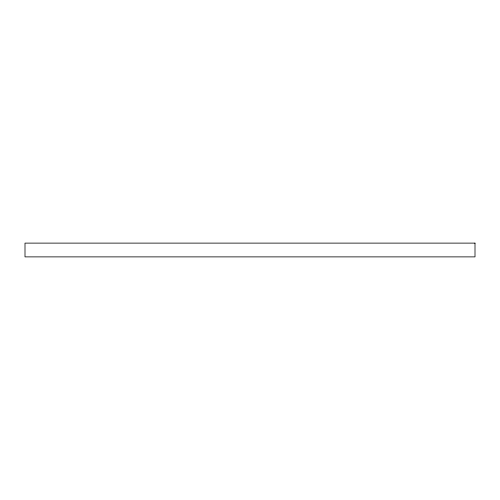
<?xml version="1.0" encoding="UTF-8"?>
<svg xmlns="http://www.w3.org/2000/svg" width="500" height="500" viewBox="0 0 500 500"><rect width="100%" height="100%" fill="white"/><g stroke="black" fill="none" stroke-linecap="round" stroke-linejoin="round"><path stroke-width="0.75" d="M475 243.119L25 243.119L25 256.881L475 256.881L475 243.119"/></g></svg>
